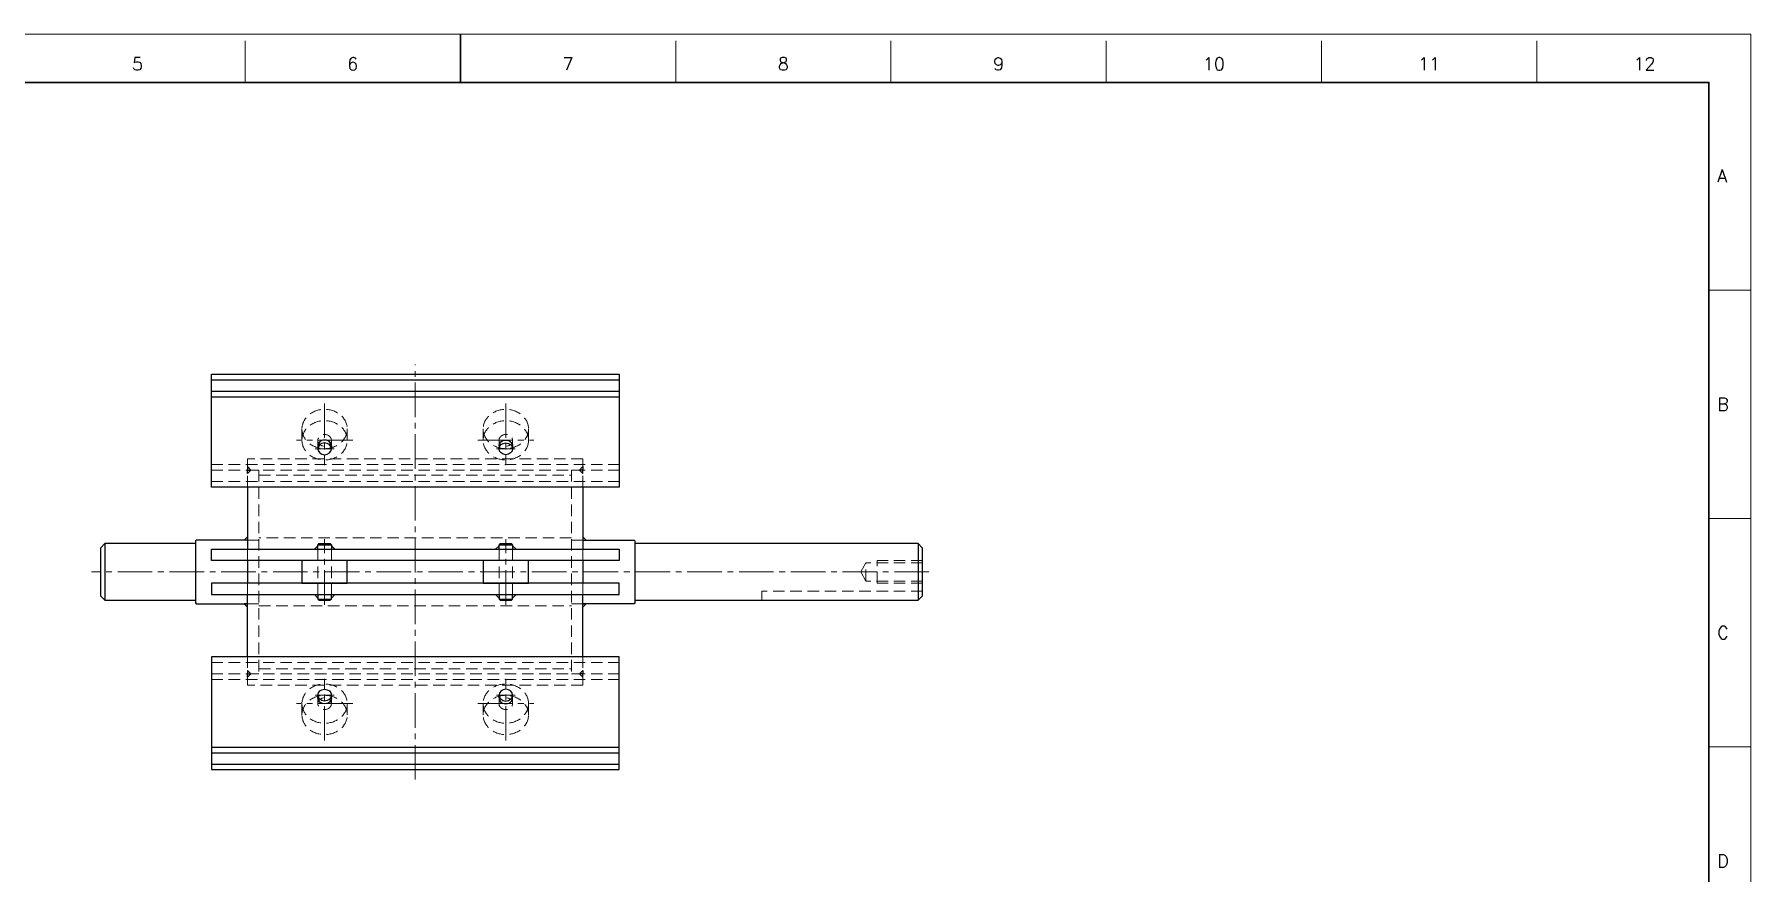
# Model space of a CAD drawing. Header units: millimetres. Extents: x 0 to 1176, y -11 to 828.
# Drawn here: x 418 to 1176, y 458 to 828 of the extents above; entities that cross this region are included whole.
import ezdxf
from ezdxf.enums import TextEntityAlignment as Align

# ---------------------------------------------------------------- set-up
doc = ezdxf.new("R2010")
doc.units = ezdxf.units.MM
doc.header["$LTSCALE"] = 0.8
doc.linetypes.add('CENTER2', pattern=[28.575, 19.05, -3.175, 3.175, -3.175])
doc.linetypes.add('HIDDEN', pattern=[9.525, 6.35, -3.175])
for name, color, linetype, lineweight in [('01_NORMAL', 7, 'Continuous', 25), ('04_HIDDEN', 2, 'HIDDEN', 13), ('05_CENTER', 4, 'CENTER2', 13), ('08_DIM', 3, 'Continuous', 13), ('90_FRAME', 5, 'Continuous', 35)]:
    doc.layers.add(name, color=color, linetype=linetype, lineweight=lineweight)
doc.layers.add('91_BLANK', color=5, linetype='Continuous', lineweight=0, plot=False)
doc.styles.add('KSS_TXT', font='txt.shx', dxfattribs={"bigfont": 'extfont2.shx'})

msp = doc.modelspace()

# ---------------------------------------------------------------- linework, layer by layer
at = {"color": 0}
for p, q in [((496.452, 675.191), (676.452, 675.191)), ((496.452, 670.191), (676.452, 670.191)), ((496.452, 667.691), (676.452, 667.691)), ((512.452, 627.854), (512.452, 600.419)), ((660.452, 627.854), (660.451, 600.419)), ((449.452, 602.919), (449.452, 577.919)), ((543.952, 602.919), (543.452, 602.419)), ((543.452, 600.418), (543.452, 602.419)), ((543.452, 602.419), (549.452, 602.419)), ((543.952, 602.919), (548.952, 602.919)), ((549.452, 602.419), (548.952, 602.919)), ((549.452, 602.419), (549.452, 600.418)), ((623.952, 602.919), (623.452, 602.419)), ((623.452, 600.418), (623.452, 602.419)), ((623.452, 602.419), (629.452, 602.419)), ((623.952, 602.919), (628.952, 602.919)), ((629.452, 602.419), (628.952, 602.919)), ((629.452, 602.419), (629.452, 600.418)), ((808.452, 602.919), (683.452, 602.919)), ((810.452, 600.919), (808.452, 602.919)), ((808.452, 602.919), (808.452, 577.919)), ((810.452, 579.919), (810.452, 600.919)), ((512.452, 595.419), (512.452, 585.419)), ((660.451, 595.419), (660.451, 585.419)), ((512.452, 552.983), (512.452, 580.419)), ((543.452, 580.419), (543.452, 578.419)), ((543.952, 577.919), (543.452, 578.419)), ((543.452, 578.419), (549.452, 578.419)), ((543.952, 577.919), (548.952, 577.919)), ((549.452, 578.419), (548.952, 577.919)), ((549.452, 578.419), (549.452, 580.419)), ((623.452, 580.419), (623.452, 578.419)), ((623.952, 577.919), (623.452, 578.419)), ((623.452, 578.419), (629.452, 578.419)), ((623.952, 577.919), (628.952, 577.919)), ((629.452, 578.419), (628.952, 577.919)), ((629.452, 578.419), (629.452, 580.419)), ((660.452, 552.983), (660.451, 580.419)), ((683.452, 577.919), (808.452, 577.919)), ((808.452, 577.919), (810.452, 579.919)), ((496.452, 513.146), (676.452, 513.146)), ((496.452, 510.646), (676.452, 510.646)), ((496.452, 505.646), (676.452, 505.646))]:
    msp.add_line(p, q, dxfattribs=at)
for points in [[(676.452, 627.854), (496.452, 627.854), (496.452, 677.691), (676.452, 677.691)], [(676.452, 600.418), (676.452, 595.418), (496.452, 595.419), (496.452, 600.419)], [(556.452, 595.418), (536.452, 595.418), (536.452, 585.418), (556.452, 585.418)], [(636.452, 595.418), (616.452, 595.418), (616.452, 585.418), (636.452, 585.418)], [(676.452, 580.419), (676.452, 585.419), (496.452, 585.419), (496.452, 580.419)], [(676.452, 552.983), (496.452, 552.983), (496.452, 503.146), (676.452, 503.146)]]:
    msp.add_lwpolyline(points, close=True, dxfattribs=at)
at = {"color": 3}
for points in [[(512.452, 635.419), (513.952, 635.419), (512.452, 636.919), (512.452, 636.919)], [(660.452, 635.419), (658.952, 635.419), (660.452, 636.919), (660.452, 636.919)], [(512.452, 635.419), (513.952, 635.419), (512.452, 633.919), (512.452, 633.919)], [(660.452, 635.419), (658.952, 635.419), (660.452, 633.919), (660.452, 633.919)], [(512.452, 604.419), (510.952, 604.419), (512.452, 605.919), (512.452, 605.919)], [(660.452, 604.419), (661.952, 604.419), (660.452, 605.919), (660.452, 605.919)], [(512.452, 576.419), (510.952, 576.419), (512.452, 574.919), (512.452, 574.919)], [(660.452, 576.419), (661.952, 576.419), (660.452, 574.919), (660.452, 574.919)], [(512.452, 545.419), (513.952, 545.419), (512.452, 546.919), (512.452, 546.919)], [(660.452, 545.419), (658.952, 545.419), (660.452, 546.919), (660.452, 546.919)], [(512.452, 545.419), (513.952, 545.419), (512.452, 543.919), (512.452, 543.919)], [(660.452, 545.419), (658.952, 545.419), (660.452, 543.919), (660.452, 543.919)]]:
    msp.add_lwpolyline(points, close=True, dxfattribs=at)
at = {"color": 0}
for points in [[(489.452, 602.919), (449.452, 602.919), (447.452, 600.919), (447.452, 579.919), (449.452, 577.919), (489.452, 577.919)], [(512.452, 604.419), (489.752, 604.419), (489.452, 604.119), (489.452, 576.719), (489.752, 576.419), (512.452, 576.419)], [(660.452, 604.419), (683.152, 604.419), (683.452, 604.119), (683.452, 576.719), (683.152, 576.419), (660.452, 576.419)]]:
    msp.add_lwpolyline(points, dxfattribs=at)
for centre, major_axis in [((546.452, 646.04), (3, 0)), ((626.452, 534.797), (-3, 0))]:
    msp.add_ellipse(centre, major_axis=major_axis, ratio=0.8659684, start_param=0, end_param=3.1415927, dxfattribs=at)
at = {"color": 0, "extrusion": (0, 0, -1)}
for centre, major_axis in [((546.452, 644.79), (3, 0)), ((626.452, 536.047), (-3, 0))]:
    msp.add_ellipse(centre, major_axis=major_axis, ratio=0.8659684, dxfattribs=at)
for centre, major_axis in [((626.452, 646.04), (-3, 0)), ((546.452, 534.797), (3, 0))]:
    msp.add_ellipse(centre, major_axis=major_axis, ratio=0.8659684, start_param=0, end_param=3.1415927, dxfattribs=at)
at = {"color": 0}
for centre, major_axis in [((626.452, 644.79), (-3, 0)), ((546.452, 536.047), (3, 0))]:
    msp.add_ellipse(centre, major_axis=major_axis, ratio=0.8659684, dxfattribs=at)
at = {"layer": '01_NORMAL'}
for p, q in [((543.452, 646.04), (543.452, 644.79)), ((549.452, 646.04), (549.452, 644.79)), ((623.452, 646.04), (623.452, 644.79)), ((629.452, 646.04), (629.452, 644.79)), ((543.452, 534.797), (543.452, 536.047)), ((549.452, 534.797), (549.452, 536.047)), ((623.452, 534.797), (623.452, 536.047)), ((629.452, 534.797), (629.452, 536.047))]:
    msp.add_line(p, q, dxfattribs=at)
at = {"layer": '04_HIDDEN'}
for p, q in [((536.452, 648.54), (536.452, 653.54)), ((556.452, 648.54), (556.452, 653.54)), ((616.452, 648.54), (616.452, 653.54)), ((636.452, 648.54), (636.452, 653.54)), ((543.452, 648.54), (543.452, 646.04)), ((549.452, 648.54), (549.452, 646.04)), ((623.452, 648.54), (623.452, 646.04)), ((629.452, 648.54), (629.452, 646.04)), ((496.452, 637.829), (676.452, 637.829)), ((512.452, 640.418), (512.452, 627.854)), ((660.452, 640.418), (512.452, 640.418)), ((660.451, 640.418), (660.452, 627.854)), ((496.452, 635.354), (676.452, 635.354)), ((496.452, 630.354), (676.452, 630.354)), ((512.452, 635.419), (517.452, 635.419)), ((517.452, 635.419), (517.452, 545.419)), ((517.452, 633.119), (655.452, 633.119)), ((655.452, 635.419), (655.452, 545.419)), ((660.452, 635.419), (655.452, 635.419)), ((512.452, 604.419), (517.452, 604.419)), ((512.452, 600.419), (512.452, 595.419)), ((543.452, 600.418), (543.452, 580.419)), ((549.452, 600.418), (549.452, 580.419)), ((623.452, 600.418), (623.452, 580.419)), ((629.452, 600.418), (629.452, 580.419)), ((660.452, 604.419), (655.452, 604.419)), ((660.451, 600.419), (660.451, 595.419)), ((785.452, 594.419), (783.143, 590.419)), ((785.452, 586.419), (785.452, 594.419)), ((810.452, 594.419), (785.452, 594.419)), ((810.452, 595.419), (790.452, 595.419)), ((790.452, 585.419), (790.452, 595.419)), ((512.452, 580.419), (512.452, 585.419)), ((660.451, 580.419), (660.451, 585.419)), ((783.143, 590.419), (785.452, 586.419)), ((810.452, 586.419), (785.452, 586.419)), ((810.452, 585.419), (790.452, 585.419)), ((512.452, 576.419), (517.452, 576.419)), ((660.452, 576.419), (655.452, 576.419)), ((810.452, 581.919), (739.452, 581.919)), ((739.452, 581.919), (739.452, 577.919)), ((810.452, 581.919), (739.452, 581.919)), ((739.452, 581.919), (739.452, 577.919)), ((496.452, 550.483), (676.452, 550.483)), ((512.452, 540.419), (512.452, 552.983)), ((517.452, 547.719), (655.452, 547.719)), ((660.452, 540.419), (660.452, 552.983)), ((496.452, 545.484), (676.452, 545.484)), ((496.452, 543.008), (676.452, 543.008)), ((512.452, 545.419), (517.452, 545.419)), ((660.452, 540.419), (512.452, 540.419)), ((660.452, 545.419), (655.452, 545.419)), ((536.452, 532.297), (536.452, 527.297)), ((543.452, 532.297), (543.452, 534.797)), ((549.452, 532.297), (549.452, 534.797)), ((556.452, 532.297), (556.452, 527.297)), ((616.452, 532.297), (616.452, 527.297)), ((623.452, 532.297), (623.452, 534.797)), ((629.452, 532.297), (629.452, 534.797)), ((636.452, 532.297), (636.452, 527.297))]:
    msp.add_line(p, q, dxfattribs=at)
for points in [[(655.452, 605.419), (517.452, 605.419)], [(517.452, 575.419), (655.452, 575.419)]]:
    msp.add_lwpolyline(points, dxfattribs=at)
at = {"layer": '04_HIDDEN', "extrusion": (0, 0, -1)}
for centre, major_axis, ratio in [((546.452, 653.54), (-10, 0), 0.8660428), ((546.452, 648.54), (-10, 0), 0.8660428), ((546.452, 648.54), (3, 0), 0.8659684), ((626.452, 532.297), (10, 0), 0.8660428), ((626.452, 527.297), (10, 0), 0.8660428), ((626.452, 532.297), (-3, 0), 0.8659684)]:
    msp.add_ellipse(centre, major_axis=major_axis, ratio=ratio, dxfattribs=at)
at = {"layer": '04_HIDDEN'}
for centre, major_axis, ratio in [((626.452, 653.54), (10, 0), 0.8660428), ((626.452, 648.54), (10, 0), 0.8660428), ((626.452, 648.54), (-3, 0), 0.8659684), ((546.452, 532.297), (-10, 0), 0.8660428), ((546.452, 527.297), (-10, 0), 0.8660428), ((546.452, 532.297), (3, 0), 0.8659684)]:
    msp.add_ellipse(centre, major_axis=major_axis, ratio=ratio, dxfattribs=at)
at = {"layer": '05_CENTER'}
for p, q in [((586.452, 498.784), (586.452, 682.053)), ((546.452, 664.856), (546.452, 637.564)), ((626.452, 664.856), (626.452, 637.564)), ((558.865, 648.54), (534.038, 648.54)), ((550.629, 644.79), (542.274, 644.79)), ((614.038, 648.54), (638.865, 648.54)), ((622.274, 644.79), (630.629, 644.79)), ((546.452, 575.912), (546.452, 604.926)), ((626.452, 575.912), (626.452, 604.926)), ((813.246, 590.419), (443.521, 590.419)), ((546.452, 515.981), (546.452, 543.273)), ((626.452, 515.981), (626.452, 543.273)), ((558.865, 532.297), (534.038, 532.297)), ((550.629, 536.047), (542.274, 536.047)), ((614.038, 532.297), (638.865, 532.297)), ((622.274, 536.047), (630.629, 536.047))]:
    msp.add_line(p, q, dxfattribs=at)
at = {"layer": '08_DIM'}
for points in [[(543.452, 600.418), (541.952, 600.418), (541.952, 600.418), (543.452, 601.918)], [(549.452, 600.418), (550.952, 600.418), (550.952, 600.418), (549.452, 601.918)], [(623.452, 600.418), (621.952, 600.418), (621.952, 600.418), (623.452, 601.918)], [(629.452, 600.418), (630.952, 600.418), (630.952, 600.418), (629.452, 601.918)], [(543.452, 580.419), (541.952, 580.419), (541.952, 580.419), (543.452, 578.919)], [(549.452, 580.419), (550.952, 580.419), (550.952, 580.419), (549.452, 578.919)], [(623.452, 580.419), (621.952, 580.419), (621.952, 580.419), (623.452, 578.919)], [(629.452, 580.419), (630.952, 580.419), (630.952, 580.419), (629.452, 578.919)]]:
    msp.add_lwpolyline(points, close=True, dxfattribs=at)
at = {"layer": '90_FRAME'}
msp.add_line((606.4, 827.746), (606.4, 806.5), dxfattribs=at)
at = {"layer": '90_FRAME', "color": 4, "lineweight": 13}
for p, q in [((511.355, 806.5), (511.355, 824.906)), ((701.446, 806.5), (701.446, 824.906)), ((796.491, 806.5), (796.491, 824.906)), ((891.537, 806.5), (891.537, 824.906)), ((986.582, 806.5), (986.582, 824.906)), ((1081.627, 806.5), (1081.627, 824.906)), ((1176.045, 714.86), (1157.639, 714.86)), ((1176.045, 614.044), (1157.639, 614.044)), ((1176.045, 513.228), (1157.639, 513.228))]:
    msp.add_line(p, q, dxfattribs=at)
at = {"layer": '90_FRAME'}
msp.add_lwpolyline([(55.161, 18.324), (1157.639, 18.324), (1157.639, 806.5), (55.161, 806.5)], close=True, dxfattribs=at)
at = {"layer": '91_BLANK'}
msp.add_lwpolyline([(0, 0), (1176.045, 0), (1176.045, 827.746), (0, 827.746)], close=True, dxfattribs=at)

# ---------------------------------------------------------------- texts
at = {"layer": '90_FRAME', "color": 0, "lineweight": 13, "style": 'KSS_TXT'}
for s, p in [('5', (463.832, 810.166)), ('6', (558.878, 810.166)), ('7', (653.923, 810.166)), ('8', (748.968, 810.166)), ('9', (844.014, 810.166)), ('10', (939.059, 810.166)), ('11', (1034.105, 810.166)), ('12', (1129.15, 810.166))]:
    msp.add_text(s, height=5.68, dxfattribs=at).set_placement(p, align=Align.BOTTOM_CENTER)
for s, p in [('A', (1161.298, 765.268)), ('B', (1161.298, 664.452)), ('C', (1161.298, 563.636)), ('D', (1161.298, 462.82))]:
    msp.add_text(s, height=5.68, dxfattribs=at).set_placement(p, align=Align.MIDDLE_LEFT)

doc.saveas('drawing.dxf')
